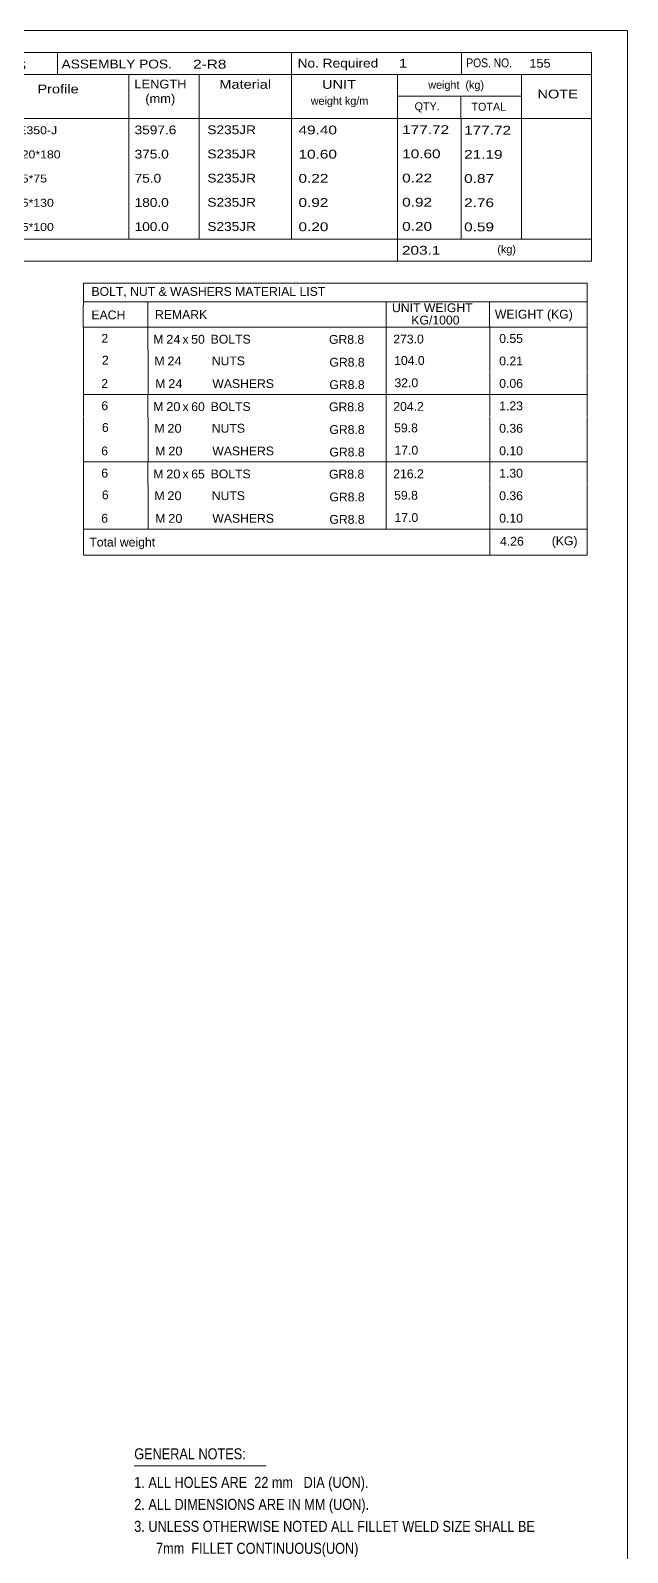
# Model space of a CAD drawing. Header units: millimetres. Extents: x 2 to 825, y 1 to 579.
# Drawn here: x 675.5 to 825, y 198.1 to 579 of the extents above; entities that cross this region are included whole.
import ezdxf

# ---------------------------------------------------------------- set-up
doc = ezdxf.new("R2010")
doc.units = ezdxf.units.MM
doc.linetypes.add('XKITLINE00', pattern=[0])
doc.layers.add('DrawingSheet', color=5, linetype='Continuous', lineweight=0)
doc.layers.add('OtherObjectType', color=7, linetype='Continuous', lineweight=0)
doc.styles.add('ARIAL_NARROW', font='ARIALN.TTF')

# ---------------------------------------------------------------- blocks, each defined once
blk = doc.blocks.new('*A56')
at = {"layer": 'DrawingSheet', "color": 5, "linetype": 'XKITLINE00', "lineweight": 0}
for p, q in [((825, 579), (5, 579)), ((825, 5), (825, 579))]:
    blk.add_line(p, q, dxfattribs=at)
blk = doc.blocks.new('*A57')
at = {"layer": 'OtherObjectType', "color": 7, "linetype": 'XKITLINE00', "lineweight": 0}
for p, q in [((688.76, 515.75), (688.75, 504.75)), ((688.76, 515.75), (814.88, 515.75)), ((814.88, 515.75), (814.88, 504.75)), ((688.75, 511.1), (814.88, 511.1)), ((704.87, 511.11), (704.87, 504.75)), ((764.57, 511.11), (764.57, 504.75)), ((790.47, 511.09), (790.47, 504.75)), ((688.76, 504.72), (688.76, 499.22)), ((688.77, 504.75), (814.88, 504.75)), ((704.92, 504.75), (704.92, 499.13)), ((764.57, 504.75), (764.57, 499.13)), ((790.5, 504.75), (790.5, 499.25)), ((814.88, 504.75), (814.88, 499.25)), ((688.79, 499.13), (688.79, 493.52)), ((704.95, 499.13), (704.95, 493.51)), ((764.57, 499.13), (764.57, 493.51)), ((790.5, 499.13), (790.5, 493.63)), ((814.88, 499.13), (814.88, 493.63)), ((688.79, 493.5), (688.79, 487.93)), ((704.95, 493.51), (704.95, 487.89)), ((764.57, 493.51), (764.57, 487.89)), ((790.5, 493.51), (790.5, 487.9)), ((814.88, 493.51), (814.88, 487.9)), ((814.88, 487.9), (688.75, 487.93)), ((688.76, 487.86), (688.76, 482.36)), ((704.92, 487.89), (704.92, 482.27)), ((764.57, 487.89), (764.57, 482.27)), ((790.5, 487.89), (790.5, 482.39)), ((814.88, 487.89), (814.88, 482.39)), ((688.79, 482.27), (688.79, 476.66)), ((704.95, 482.27), (704.95, 476.66)), ((764.57, 482.27), (764.57, 476.66)), ((790.5, 482.27), (790.5, 476.77)), ((814.88, 482.27), (814.88, 476.77)), ((688.79, 476.64), (688.79, 471.07)), ((704.95, 476.65), (704.95, 471.04)), ((764.57, 476.66), (764.57, 471.04)), ((790.5, 476.65), (790.5, 471.05)), ((814.88, 476.65), (814.88, 471.04)), ((814.88, 471.04), (688.75, 471.07)), ((688.76, 471.01), (688.76, 465.51)), ((704.92, 471.03), (704.92, 465.42)), ((764.57, 471.04), (764.57, 465.42)), ((790.5, 471.03), (790.5, 465.53)), ((814.88, 471.04), (814.88, 465.54)), ((688.79, 465.42), (688.79, 459.8)), ((704.95, 465.42), (704.95, 459.8)), ((764.57, 465.42), (764.57, 459.8)), ((790.5, 465.41), (790.5, 459.91)), ((814.88, 465.42), (814.88, 459.92)), ((688.79, 459.78), (688.79, 454.22)), ((704.95, 459.8), (704.95, 454.18)), ((764.57, 459.8), (764.57, 454.18)), ((790.5, 459.8), (790.5, 454.19)), ((814.88, 459.8), (814.88, 454.19)), ((814.88, 454.19), (688.75, 454.22)), ((688.78, 454.18), (688.78, 447.77)), ((688.85, 454.18), (814.87, 454.18)), ((790.5, 454.15), (790.5, 447.73)), ((814.87, 454.15), (814.87, 447.74)), ((688.77, 447.73), (814.87, 447.73))]:
    blk.add_line(p, q, dxfattribs=at)
at = {"layer": 'OtherObjectType', "color": 7, "style": 'ARIAL_NARROW'}
for s, width, p in [('BOLT, NUT & WASHERS MATERIAL LIST', 1.211571, (690.79, 512.59)), ('UNIT WEIGHT', 1.211571, (766.03, 508.52)), ('EACH', 1.211571, (690.78, 506.72)), ('REMARK', 1.211571, (706.7, 506.81)), (' KG/1000', 1.211571, (770.02, 505.43)), ('WEIGHT (KG)', 1.211571, (791.78, 506.9)), ('2', 1.211571, (693.26, 500.85)), ('M', 1.211571, (706.26, 500.65)), ('24', 1.275, (709.5, 500.63)), ('50', 1.211571, (715.76, 500.62)), ('BOLTS', 1.211571, (720.63, 500.64)), ('GR8.8', 1.211571, (750.25, 500.59)), ('273.0', 1.211571, (766.34, 500.68)), ('0.55', 1.211571, (792.87, 500.81)), ('x', 1.211571, (713.58, 500.63)), ('2', 1.211571, (693.4, 495.41)), ('M', 1.211571, (706.54, 495.21)), ('24', 1.275, (709.78, 495.19)), ('NUTS', 1.211571, (720.91, 495.21)), ('GR8.8', 1.211571, (750.35, 494.89)), ('104.0', 1.211571, (766.56, 495.3)), ('0.21', 1.211571, (792.87, 495.19)), ('2', 1.211571, (693.24, 489.54)), ('M', 1.211571, (706.76, 489.54)), ('24', 1.275, (710, 489.52)), ('WASHERS', 1.211571, (721.04, 489.53)), ('GR8.8', 1.211571, (750.35, 489.27)), ('32.0', 1.211571, (766.64, 489.74)), ('0.06', 1.211571, (792.87, 489.58)), ('6', 1.211571, (693.26, 484)), ('M', 1.211571, (706.26, 483.79)), ('20', 1.275, (709.5, 483.77)), ('x', 1.211571, (713.58, 483.77)), ('60', 1.211571, (715.76, 483.76)), ('BOLTS', 1.211571, (720.63, 483.78)), ('GR8.8', 1.211571, (750.25, 483.73)), ('204.2', 1.211571, (766.34, 483.82)), ('1.23', 1.211571, (792.87, 483.96)), ('6', 1.211571, (693.4, 478.55)), ('M', 1.211571, (706.54, 478.36)), ('20', 1.275, (709.78, 478.34)), ('NUTS', 1.211571, (720.91, 478.35)), ('GR8.8', 1.211571, (750.35, 478.03)), ('59.8', 1.211571, (766.56, 478.45)), ('0.36', 1.211571, (792.87, 478.34)), ('6', 1.211571, (693.24, 472.68)), ('M', 1.211571, (706.76, 472.68)), ('20', 1.275, (710, 472.66)), ('WASHERS', 1.211571, (721.04, 472.68)), ('GR8.8', 1.211571, (750.35, 472.41)), ('17.0', 1.211571, (766.64, 472.88)), ('0.10', 1.211571, (792.87, 472.72)), ('6', 1.211571, (693.26, 467.14)), ('M', 1.211571, (706.26, 466.93)), ('20', 1.275, (709.5, 466.91)), ('x', 1.211571, (713.58, 466.92)), ('65', 1.211571, (715.76, 466.91)), ('BOLTS', 1.211571, (720.63, 466.93)), ('GR8.8', 1.211571, (750.25, 466.88)), ('216.2', 1.211571, (766.34, 466.97)), ('1.30', 1.211571, (792.87, 467.1)), ('6', 1.211571, (693.4, 461.69)), ('M', 1.211571, (706.54, 461.5)), ('20', 1.275, (709.78, 461.48)), ('NUTS', 1.211571, (720.91, 461.49)), ('GR8.8', 1.211571, (750.35, 461.17)), ('59.8', 1.211571, (766.56, 461.59)), ('0.36', 1.211571, (792.87, 461.48)), ('6', 1.211571, (693.24, 455.83)), ('M', 1.211571, (706.76, 455.83)), ('20', 1.275, (710, 455.8)), ('WASHERS', 1.211571, (721.04, 455.82)), ('GR8.8', 1.211571, (750.35, 455.56)), ('17.0', 1.211571, (766.64, 456.02)), ('0.10', 1.211571, (792.87, 455.86)), ('Total weight', 1.211571, (690.26, 449.86)), ('4.26', 1.211571, (793.07, 450.09)), ('(KG)', 1.211571, (806.02, 450.18))]:
    blk.add_text(s, height=2.2, dxfattribs=dict(at, width=width)).set_placement(p)
blk = doc.blocks.new('*A58')
at = {"layer": 'OtherObjectType', "color": 7, "linetype": 'XKITLINE00', "lineweight": 0}
blk.add_line((701.5, 219.82), (734.5, 219.82), dxfattribs=at)
at = {"layer": 'OtherObjectType', "color": 7, "style": 'ARIAL_NARROW', "width": 1.008832}
for s, p in [('GENERAL NOTES:', (701.5, 221.47)), ('1. ALL HOLES ARE  22 mm   DIA (UON).', (701.5, 214.32)), ('2. ALL DIMENSIONS ARE IN MM (UON).', (701.5, 208.82)), ('3. UNLESS OTHERWISE NOTED ALL FILLET WELD SIZE SHALL BE', (701.5, 203.32)), ('7mm  FILLET CONTINUOUS(UON)', (706.95, 197.82)), ('4. RD DENOTES BASE LINE = 00', (701.5, 192.32))]:
    blk.add_text(s, height=2.75, dxfattribs=at).set_placement(p)
blk = doc.blocks.new('*A62')
at = {"layer": 'OtherObjectType', "color": 7, "linetype": 'XKITLINE00', "lineweight": 0}
for p, q in [((639.98, 573.5), (815.98, 573.5)), ((639.98, 573.5), (639.98, 562.5)), ((682.26, 573.42), (682.26, 567.87)), ((740.85, 568), (740.85, 573.5)), ((783.43, 567.96), (783.43, 573.42)), ((815.98, 568), (815.98, 573.5)), ((639.98, 568), (815.98, 568)), ((656.64, 568), (656.64, 557)), ((668.4, 567.98), (668.4, 557.03)), ((700.12, 567.99), (700.13, 557)), ((717.78, 567.98), (717.78, 557)), ((740.85, 567.98), (740.85, 557)), ((767.43, 568), (767.43, 557)), ((798.42, 568), (798.42, 557)), ((815.98, 568), (815.98, 562.5)), ((639.98, 562.5), (639.98, 557)), ((767.45, 562.52), (798.45, 562.52)), ((783.28, 562.52), (783.28, 557)), ((815.98, 562.5), (815.98, 557)), ((639.98, 557), (815.98, 557)), ((639.98, 557), (639.98, 550.95)), ((656.63, 557), (656.63, 550.95)), ((668.44, 556.99), (668.44, 550.95)), ((700.12, 557), (700.11, 550.95)), ((717.79, 557), (717.79, 550.95)), ((740.87, 557), (740.87, 550.95)), ((767.44, 557), (767.44, 550.95)), ((783.33, 556.95), (783.33, 550.95)), ((798.43, 557), (798.43, 550.95)), ((815.98, 557), (815.98, 550.95)), ((639.98, 550.95), (639.98, 544.9)), ((656.63, 550.95), (656.63, 544.9)), ((668.44, 550.94), (668.44, 544.9)), ((700.12, 550.95), (700.11, 544.9)), ((717.79, 550.95), (717.79, 544.9)), ((740.87, 550.95), (740.87, 544.9)), ((767.44, 550.95), (767.44, 544.9)), ((783.33, 550.9), (783.33, 544.9)), ((798.43, 550.95), (798.43, 544.9)), ((815.98, 550.95), (815.98, 544.9)), ((639.98, 544.9), (639.98, 538.85)), ((656.63, 544.9), (656.63, 538.85)), ((668.44, 544.89), (668.44, 538.85)), ((700.12, 544.9), (700.11, 538.85)), ((717.79, 544.9), (717.79, 538.85)), ((740.87, 544.9), (740.87, 538.85)), ((767.44, 544.9), (767.44, 538.85)), ((783.33, 544.85), (783.33, 538.85)), ((798.43, 544.9), (798.43, 538.85)), ((815.98, 544.9), (815.98, 538.85)), ((639.98, 538.85), (639.98, 532.8)), ((656.63, 538.85), (656.63, 532.8)), ((668.44, 538.84), (668.44, 532.8)), ((700.12, 538.85), (700.11, 532.8)), ((717.79, 538.85), (717.79, 532.8)), ((740.87, 538.85), (740.87, 532.8)), ((767.44, 538.85), (767.44, 532.8)), ((783.33, 538.8), (783.33, 532.8)), ((798.43, 538.85), (798.43, 532.8)), ((815.98, 538.85), (815.98, 532.8)), ((639.98, 532.8), (639.98, 526.75)), ((656.63, 532.8), (656.63, 526.75)), ((668.44, 532.79), (668.44, 526.75)), ((700.12, 532.8), (700.11, 526.75)), ((717.79, 532.8), (717.79, 526.75)), ((740.87, 532.8), (740.87, 526.75)), ((767.44, 532.8), (767.44, 526.75)), ((783.33, 532.75), (783.33, 526.75)), ((798.43, 532.8), (798.43, 526.75)), ((815.98, 532.8), (815.98, 526.75)), ((639.98, 526.75), (815.98, 526.75)), ((639.98, 526.75), (639.98, 521.25)), ((767.44, 526.75), (767.44, 521.25)), ((815.98, 526.75), (815.98, 521.25)), ((639.98, 521.25), (815.98, 521.25))]:
    blk.add_line(p, q, dxfattribs=at)
at = {"layer": 'OtherObjectType', "color": 7, "style": 'ARIAL_NARROW'}
for s, height, width, p in [('BILL OF MATERIALS', 2.2, 1.36, (641.25, 569.16)), ('ASSEMBLY POS.', 2.2, 1.36, (683.3, 569.5)), ('2-R8', 2.2, 1.525501, (716.23, 569.46)), ('No. Required', 2.2, 1.36, (742.39, 569.72)), ('1', 2.2, 1.525501, (767.75, 569.72)), ('POS. NO.', 2.2, 1.02, (784.63, 569.79)), ('155', 2.2, 1.270501, (800.4, 569.69)), ('POS. NO.', 2.2, 1.02, (641.53, 562.74)), ('QTYN.', 2.2, 1.02, (658.42, 562.84)), ('Profile', 2.2, 1.445, (677.26, 563.25)), ('LENGTH', 2.2, 1.275, (701.54, 564.49)), ('Material', 2.2, 1.445, (722.81, 564.41)), ('UNIT', 2.2, 1.445, (748.52, 564.4)), ('weight  (kg)', 1.98, 1.19, (775.11, 564.39)), ('NOTE', 2.2, 1.445, (802.44, 561.99)), ('(mm)', 2.2, 1.275, (704.26, 560.86)), ('weight kg/m', 1.98, 1.19, (745.69, 560.4)), ('QTY.', 1.98, 1.19, (771.68, 559.03)), ('TOTAL', 1.98, 1.19, (785.9, 558.91)), ('155', 2.2, 1.270501, (641.89, 553.12)), ('1', 2.2, 1.525501, (661.71, 552.91)), ('IPE350-J', 1.98, 1.355501, (669.56, 553.04)), ('3597.6', 2.2, 1.355501, (701.59, 553.01)), ('S235JR', 2.2, 1.355501, (719.81, 553.05)), ('49.40', 2.2, 1.525501, (742.62, 552.99)), ('177.72', 2.2, 1.525501, (768.57, 553.07)), ('177.72', 2.2, 1.525501, (784.08, 552.94)), ('232', 2.2, 1.270501, (641.89, 547.07)), ('2', 2.2, 1.525501, (661.71, 546.86)), ('PL20*180', 1.98, 1.355501, (669.56, 546.99)), ('375.0', 2.2, 1.355501, (701.59, 546.96)), ('S235JR', 2.2, 1.355501, (719.81, 547)), ('10.60', 2.2, 1.525501, (742.62, 546.94)), ('10.60', 2.2, 1.525501, (768.57, 547.02)), ('21.19', 2.2, 1.525501, (784.08, 546.89)), ('490', 2.2, 1.270501, (641.89, 541.02)), ('4', 2.2, 1.525501, (661.71, 540.81)), ('PL5*75', 1.98, 1.355501, (669.56, 540.94)), ('75.0', 2.2, 1.355501, (701.59, 540.91)), ('S235JR', 2.2, 1.355501, (719.81, 540.95)), ('0.22', 2.2, 1.525501, (742.62, 540.89)), ('0.22', 2.2, 1.525501, (768.57, 540.97)), ('0.87', 2.2, 1.525501, (784.08, 540.84)), ('491', 2.2, 1.270501, (641.89, 534.97)), ('180.0', 2.2, 1.355501, (701.59, 534.86)), ('S235JR', 2.2, 1.355501, (719.81, 534.9)), ('0.92', 2.2, 1.525501, (742.62, 534.84)), ('0.92', 2.2, 1.525501, (768.57, 534.92)), ('2.76', 2.2, 1.525501, (784.08, 534.79)), ('3', 2.2, 1.525501, (661.71, 534.76)), ('PL5*130', 1.98, 1.355501, (669.56, 534.89)), ('501', 2.2, 1.270501, (641.89, 528.92)), ('3', 2.2, 1.525501, (661.71, 528.71)), ('PL5*100', 1.98, 1.355501, (669.56, 528.84)), ('100.0', 2.2, 1.355501, (701.59, 528.81)), ('S235JR', 2.2, 1.355501, (719.81, 528.85)), ('0.20', 2.2, 1.525501, (742.62, 528.79)), ('0.20', 2.2, 1.525501, (768.57, 528.87)), ('0.59', 2.2, 1.525501, (784.08, 528.74)), ('Total Weight', 2.2, 1.445, (641.4, 522.74)), ('203.1', 2.2, 1.525501, (768.52, 522.89)), ('(kg)', 1.98, 1.19, (792.4, 523.26))]:
    blk.add_text(s, height=height, dxfattribs=dict(at, width=width)).set_placement(p)

msp = doc.modelspace()

# ---------------------------------------------------------------- block references
at = {"lineweight": 0}
for name in ['*A56', '*A62', '*A57', '*A58']:
    msp.add_blockref(name, (0, 0), dxfattribs=at)

doc.saveas('drawing.dxf')
